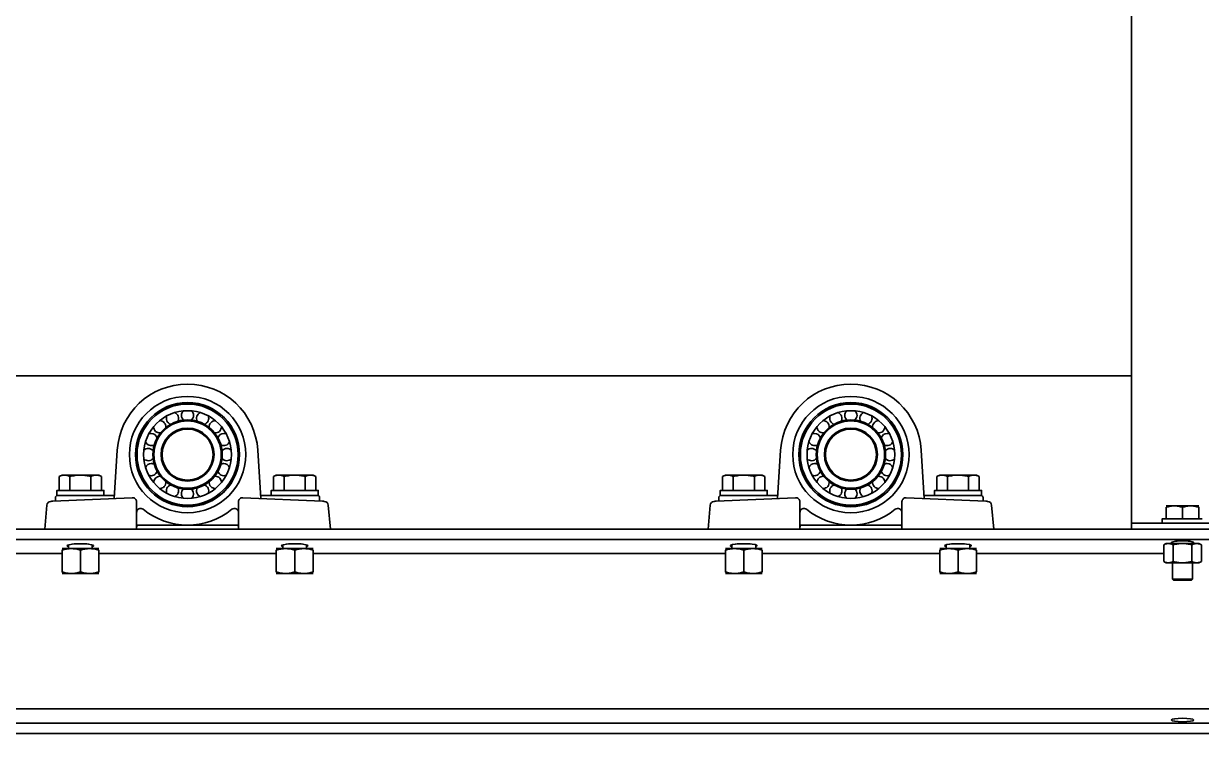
# Model space of a CAD drawing. Header units: millimetres. Extents: x -8400 to 8400, y -5940 to 5940.
# Drawn here: x -5214 to -4637, y 841 to 1188 of the extents above; entities that cross this region are included whole.
import ezdxf

# ---------------------------------------------------------------- set-up
doc = ezdxf.new("R2010")
doc.units = ezdxf.units.MM
doc.layers.add('粗实线层', color=7, linetype='Continuous', lineweight=35)

msp = doc.modelspace()

# ---------------------------------------------------------------- linework, layer by layer
at = {"layer": '粗实线层', "linetype": 'Continuous', "lineweight": 35}
for points in [[(-4671.342, 943.77), (-4671.342, 943.873), (-4671.342, 944.172), (-4671.342, 944.649), (-4671.342, 945.27), (-4671.342, 945.994), (-4671.342, 946.77), (-4671.342, 1434.77), (-4671.342, 1435.547), (-4671.342, 1436.27), (-4671.342, 1436.892), (-4671.342, 1437.368), (-4671.342, 1437.668), (-4671.342, 1437.77)], [(-5541.326, 1015.77), (-4671.333, 1015.77)], [(-5196.734, 966.466), (-5195.342, 967.27), (-5195.205, 967.27), (-5194.799, 967.27), (-5194.136, 967.27), (-5194.467, 967.256), (-5194.796, 967.215), (-5195.123, 967.147), (-5195.449, 967.054), (-5196.094, 966.8), (-5196.734, 966.466), (-5196.734, 959.77)], [(-5175.95, 959.77), (-5175.95, 966.466), (-5176.588, 966.799), (-5177.234, 967.053), (-5177.559, 967.146), (-5177.887, 967.214), (-5178.051, 967.239), (-5178.216, 967.256), (-5178.258, 967.259), (-5178.299, 967.262), (-5178.341, 967.265), (-5178.382, 967.267), (-5178.465, 967.269), (-5178.548, 967.27), (-5179.448, 967.27), (-5180.557, 967.27), (-5181.842, 967.27), (-5183.264, 967.27), (-5184.779, 967.27), (-5186.342, 967.27), (-5187.905, 967.27), (-5189.42, 967.27), (-5190.842, 967.27), (-5192.127, 967.27), (-5193.236, 967.27), (-5194.136, 967.27), (-5194.053, 967.269), (-5193.971, 967.267), (-5193.929, 967.265), (-5193.888, 967.262), (-5193.846, 967.259), (-5193.805, 967.256), (-5193.64, 967.239), (-5193.475, 967.214), (-5193.148, 967.146), (-5192.822, 967.053), (-5192.177, 966.799), (-5191.538, 966.466), (-5191.538, 959.77)], [(-5191.538, 966.466), (-5190.901, 966.642), (-5190.258, 966.8), (-5190.096, 966.836), (-5189.934, 966.872), (-5189.772, 966.906), (-5189.61, 966.938), (-5189.285, 967), (-5188.96, 967.055), (-5188.308, 967.148), (-5187.655, 967.216), (-5186.999, 967.256), (-5186.342, 967.27), (-5185.682, 967.256), (-5185.02, 967.214), (-5184.937, 967.208), (-5184.854, 967.2), (-5184.771, 967.192), (-5184.689, 967.183), (-5184.524, 967.165), (-5184.359, 967.146), (-5184.031, 967.102), (-5183.705, 967.052), (-5183.057, 966.935), (-5182.415, 966.797), (-5181.778, 966.64), (-5181.146, 966.466)], [(-5175.95, 966.466), (-5177.342, 967.27), (-5177.479, 967.27), (-5177.885, 967.27), (-5178.548, 967.27), (-5178.879, 967.256), (-5179.208, 967.215), (-5179.535, 967.147), (-5179.86, 967.054), (-5180.506, 966.8), (-5181.146, 966.466), (-5181.146, 959.77)], [(-5091.734, 959.77), (-5091.734, 966.466), (-5091.094, 966.8), (-5090.449, 967.054), (-5090.123, 967.147), (-5089.796, 967.215), (-5089.467, 967.256), (-5089.136, 967.27), (-5089.053, 967.269), (-5088.971, 967.267), (-5088.929, 967.265), (-5088.888, 967.262), (-5088.846, 967.259), (-5088.805, 967.256), (-5088.64, 967.239), (-5088.475, 967.214), (-5088.148, 967.146), (-5087.822, 967.053), (-5087.177, 966.799), (-5086.538, 966.466), (-5086.538, 959.77)], [(-5070.95, 966.466), (-5072.342, 967.27), (-5072.479, 967.27), (-5072.885, 967.27), (-5073.548, 967.27), (-5074.448, 967.27), (-5075.557, 967.27), (-5076.842, 967.27), (-5078.264, 967.27), (-5079.779, 967.27), (-5081.342, 967.27), (-5082.905, 967.27), (-5084.42, 967.27), (-5085.842, 967.27), (-5087.127, 967.27), (-5088.236, 967.27), (-5089.136, 967.27), (-5089.799, 967.27), (-5090.205, 967.27), (-5090.342, 967.27), (-5091.734, 966.466)], [(-5086.538, 966.466), (-5085.901, 966.642), (-5085.258, 966.8), (-5085.096, 966.836), (-5084.934, 966.872), (-5084.772, 966.906), (-5084.61, 966.938), (-5084.285, 967), (-5083.96, 967.055), (-5083.308, 967.148), (-5082.655, 967.216), (-5081.999, 967.256), (-5081.342, 967.27), (-5080.682, 967.256), (-5080.02, 967.214), (-5079.937, 967.208), (-5079.854, 967.2), (-5079.771, 967.192), (-5079.689, 967.183), (-5079.524, 967.165), (-5079.359, 967.146), (-5079.031, 967.102), (-5078.705, 967.052), (-5078.057, 966.935), (-5077.415, 966.797), (-5076.778, 966.64), (-5076.146, 966.466)], [(-5076.146, 959.77), (-5076.146, 966.466), (-5075.506, 966.8), (-5074.86, 967.054), (-5074.535, 967.147), (-5074.208, 967.215), (-5073.879, 967.256), (-5073.548, 967.27), (-5073.465, 967.269), (-5073.382, 967.267), (-5073.341, 967.265), (-5073.299, 967.262), (-5073.258, 967.259), (-5073.216, 967.256), (-5073.051, 967.239), (-5072.887, 967.214), (-5072.559, 967.146), (-5072.234, 967.053), (-5071.589, 966.799), (-5070.95, 966.466), (-5070.95, 959.77)], [(-4871.734, 966.466), (-4870.342, 967.27), (-4870.205, 967.27), (-4869.799, 967.27), (-4869.136, 967.27), (-4869.467, 967.256), (-4869.796, 967.215), (-4870.123, 967.147), (-4870.449, 967.054), (-4871.094, 966.8), (-4871.734, 966.466), (-4871.734, 959.77)], [(-4866.538, 966.466), (-4867.177, 966.799), (-4867.822, 967.053), (-4868.148, 967.146), (-4868.475, 967.214), (-4868.64, 967.239), (-4868.805, 967.256), (-4868.846, 967.259), (-4868.888, 967.262), (-4868.929, 967.265), (-4868.971, 967.267), (-4869.053, 967.269), (-4869.136, 967.27), (-4868.236, 967.27), (-4867.127, 967.27), (-4865.842, 967.27), (-4864.42, 967.27), (-4862.905, 967.27), (-4861.342, 967.27), (-4859.779, 967.27), (-4858.264, 967.27), (-4856.842, 967.27), (-4855.557, 967.27), (-4854.448, 967.27), (-4853.548, 967.27), (-4853.465, 967.269), (-4853.382, 967.267), (-4853.341, 967.265), (-4853.299, 967.262), (-4853.258, 967.259), (-4853.216, 967.256), (-4853.051, 967.239), (-4852.887, 967.214), (-4852.559, 967.146), (-4852.234, 967.053), (-4851.588, 966.799), (-4850.95, 966.466), (-4850.95, 959.77)], [(-4866.538, 959.77), (-4866.538, 966.466), (-4865.901, 966.642), (-4865.258, 966.8), (-4865.096, 966.836), (-4864.934, 966.872), (-4864.772, 966.906), (-4864.61, 966.938), (-4864.285, 967), (-4863.96, 967.055), (-4863.308, 967.148), (-4862.655, 967.216), (-4861.999, 967.256), (-4861.342, 967.27), (-4860.682, 967.256), (-4860.02, 967.214), (-4859.937, 967.208), (-4859.854, 967.2), (-4859.771, 967.192), (-4859.689, 967.183), (-4859.524, 967.165), (-4859.359, 967.146), (-4859.031, 967.102), (-4858.705, 967.052), (-4858.057, 966.935), (-4857.415, 966.797), (-4856.778, 966.64), (-4856.146, 966.466)], [(-4850.95, 966.466), (-4852.342, 967.27), (-4852.479, 967.27), (-4852.885, 967.27), (-4853.548, 967.27), (-4853.879, 967.256), (-4854.208, 967.215), (-4854.535, 967.147), (-4854.86, 967.054), (-4855.506, 966.8), (-4856.146, 966.466), (-4856.146, 959.77)], [(-4766.734, 966.466), (-4765.342, 967.27), (-4765.205, 967.27), (-4764.799, 967.27), (-4764.136, 967.27), (-4764.467, 967.256), (-4764.796, 967.215), (-4765.123, 967.147), (-4765.449, 967.054), (-4766.094, 966.8), (-4766.734, 966.466), (-4766.734, 959.77)], [(-4745.95, 959.77), (-4745.95, 966.466), (-4746.588, 966.799), (-4747.234, 967.053), (-4747.559, 967.146), (-4747.887, 967.214), (-4748.051, 967.239), (-4748.216, 967.256), (-4748.258, 967.259), (-4748.299, 967.262), (-4748.341, 967.265), (-4748.382, 967.267), (-4748.465, 967.269), (-4748.548, 967.27), (-4749.448, 967.27), (-4750.557, 967.27), (-4751.842, 967.27), (-4753.264, 967.27), (-4754.779, 967.27), (-4756.342, 967.27), (-4757.905, 967.27), (-4759.42, 967.27), (-4760.842, 967.27), (-4762.127, 967.27), (-4763.236, 967.27), (-4764.136, 967.27), (-4764.053, 967.269), (-4763.971, 967.267), (-4763.929, 967.265), (-4763.888, 967.262), (-4763.846, 967.259), (-4763.805, 967.256), (-4763.64, 967.239), (-4763.475, 967.214), (-4763.148, 967.146), (-4762.822, 967.053), (-4762.177, 966.799), (-4761.538, 966.466)], [(-4761.538, 959.77), (-4761.538, 966.466), (-4760.901, 966.642), (-4760.258, 966.8), (-4760.096, 966.836), (-4759.934, 966.872), (-4759.772, 966.906), (-4759.61, 966.938), (-4759.285, 967), (-4758.96, 967.055), (-4758.308, 967.148), (-4757.655, 967.216), (-4756.999, 967.256), (-4756.342, 967.27), (-4755.682, 967.256), (-4755.02, 967.214), (-4754.937, 967.208), (-4754.854, 967.2), (-4754.771, 967.192), (-4754.689, 967.183), (-4754.524, 967.165), (-4754.359, 967.146), (-4754.031, 967.102), (-4753.705, 967.052), (-4753.057, 966.935), (-4752.415, 966.797), (-4751.778, 966.64), (-4751.146, 966.466), (-4751.146, 959.77)], [(-4751.146, 966.466), (-4750.506, 966.8), (-4749.86, 967.054), (-4749.535, 967.147), (-4749.208, 967.215), (-4748.879, 967.256), (-4748.548, 967.27), (-4747.885, 967.27), (-4747.479, 967.27), (-4747.342, 967.27), (-4745.95, 966.466)], [(-5174.842, 957.27), (-5174.842, 959.77), (-5174.949, 959.77), (-5175.268, 959.77), (-5175.794, 959.77), (-5176.516, 959.77), (-5177.421, 959.77), (-5178.493, 959.77), (-5179.71, 959.77), (-5181.051, 959.77), (-5182.491, 959.77), (-5184.002, 959.77), (-5185.557, 959.77), (-5187.127, 959.77), (-5188.682, 959.77), (-5190.193, 959.77), (-5191.633, 959.77), (-5192.974, 959.77), (-5194.191, 959.77), (-5195.263, 959.77), (-5196.168, 959.77), (-5196.89, 959.77), (-5197.416, 959.77), (-5197.735, 959.77), (-5197.842, 959.77), (-5197.842, 957.27), (-5197.731, 957.27), (-5197.4, 957.27), (-5196.856, 957.27), (-5196.109, 957.27), (-5195.174, 957.27), (-5194.069, 957.27), (-5192.814, 957.27), (-5191.434, 957.27), (-5189.956, 957.27), (-5188.409, 957.27), (-5186.821, 957.27), (-5185.225, 957.27), (-5183.649, 957.27), (-5182.126, 957.27), (-5180.684, 957.27), (-5179.352, 957.27), (-5178.154, 957.27)], [(-5136.842, 960.537), (-5136.842, 960.535)], [(-5136.681, 960.509), (-5136.442, 960.27), (-5136.337, 960.27), (-5136.029, 960.27), (-5135.545, 960.27), (-5134.922, 960.27), (-5134.212, 960.27), (-5133.472, 960.27), (-5132.762, 960.27), (-5132.139, 960.27), (-5131.655, 960.27), (-5131.347, 960.27), (-5131.242, 960.27), (-5131.003, 960.509)], [(-5130.842, 960.535), (-5130.842, 960.537), (-5130.842, 960.537)], [(-5089.53, 957.27), (-5088.332, 957.27), (-5087, 957.27), (-5085.558, 957.27), (-5084.035, 957.27), (-5082.459, 957.27), (-5080.863, 957.27), (-5079.275, 957.27), (-5077.728, 957.27), (-5076.25, 957.27), (-5074.87, 957.27), (-5073.615, 957.27), (-5072.51, 957.27), (-5071.574, 957.27), (-5070.828, 957.27), (-5070.284, 957.27), (-5069.953, 957.27), (-5069.842, 957.27), (-5069.842, 959.77), (-5069.949, 959.77), (-5070.268, 959.77), (-5070.794, 959.77), (-5071.516, 959.77), (-5072.421, 959.77), (-5073.493, 959.77), (-5074.71, 959.77), (-5076.051, 959.77), (-5077.491, 959.77), (-5079.002, 959.77), (-5080.557, 959.77), (-5082.127, 959.77), (-5083.682, 959.77), (-5085.193, 959.77), (-5086.633, 959.77), (-5087.974, 959.77), (-5089.191, 959.77), (-5090.263, 959.77), (-5091.168, 959.77), (-5091.89, 959.77), (-5092.415, 959.77), (-5092.735, 959.77), (-5092.842, 959.77), (-5092.842, 957.27)], [(-4844.661, 957.27), (-4853.154, 957.27), (-4854.352, 957.27), (-4855.684, 957.27), (-4857.126, 957.27), (-4858.649, 957.27), (-4860.225, 957.27), (-4861.821, 957.27), (-4863.409, 957.27), (-4864.956, 957.27), (-4866.434, 957.27), (-4867.814, 957.27), (-4869.069, 957.27), (-4870.174, 957.27), (-4871.11, 957.27), (-4871.856, 957.27), (-4872.4, 957.27), (-4872.731, 957.27), (-4872.842, 957.27), (-4872.842, 959.77), (-4872.735, 959.77), (-4872.415, 959.77), (-4871.89, 959.77), (-4871.168, 959.77), (-4870.263, 959.77), (-4869.191, 959.77), (-4867.974, 959.77), (-4866.633, 959.77), (-4865.193, 959.77), (-4863.682, 959.77), (-4862.127, 959.77), (-4860.557, 959.77), (-4859.002, 959.77), (-4857.491, 959.77), (-4856.051, 959.77), (-4854.71, 959.77), (-4853.493, 959.77), (-4852.421, 959.77), (-4851.516, 959.77), (-4850.794, 959.77), (-4850.268, 959.77), (-4849.949, 959.77), (-4849.842, 959.77), (-4849.842, 957.27)], [(-4811.842, 960.537), (-4811.842, 960.535)], [(-4811.681, 960.509), (-4811.442, 960.27), (-4811.337, 960.27), (-4811.029, 960.27), (-4810.545, 960.27), (-4809.922, 960.27), (-4809.212, 960.27), (-4808.472, 960.27), (-4807.762, 960.27), (-4807.139, 960.27), (-4806.655, 960.27), (-4806.347, 960.27), (-4806.242, 960.27), (-4806.003, 960.509)], [(-4805.842, 960.535), (-4805.842, 960.537), (-4805.842, 960.537)], [(-4764.53, 957.27), (-4763.332, 957.27), (-4762, 957.27), (-4760.558, 957.27), (-4759.035, 957.27), (-4757.459, 957.27), (-4755.863, 957.27), (-4754.275, 957.27), (-4752.728, 957.27), (-4751.25, 957.27), (-4749.87, 957.27), (-4748.615, 957.27), (-4747.51, 957.27), (-4746.574, 957.27), (-4745.827, 957.27), (-4745.284, 957.27), (-4744.953, 957.27), (-4744.842, 957.27), (-4744.842, 959.77), (-4744.949, 959.77), (-4745.268, 959.77), (-4745.794, 959.77), (-4746.516, 959.77), (-4747.421, 959.77), (-4748.493, 959.77), (-4749.71, 959.77), (-4751.051, 959.77), (-4752.491, 959.77), (-4754.002, 959.77), (-4755.557, 959.77), (-4757.127, 959.77), (-4758.682, 959.77), (-4760.193, 959.77), (-4761.633, 959.77), (-4762.974, 959.77), (-4764.191, 959.77), (-4765.263, 959.77), (-4766.168, 959.77), (-4766.89, 959.77), (-4767.416, 959.77), (-4767.735, 959.77), (-4767.842, 959.77), (-4767.842, 957.27)], [(-5202.812, 952.544), (-5203.842, 940.77)], [(-5199.902, 954.413), (-5160.932, 956.167)], [(-5169.661, 957.27), (-5188.995, 957.27)], [(-5169.661, 957.27), (-5178.154, 957.27)], [(-5158.842, 940.77), (-5158.842, 954.17)], [(-5108.842, 954.17), (-5108.842, 940.77)], [(-5098.023, 957.27), (-5089.53, 957.27)], [(-5078.688, 957.27), (-5098.023, 957.27)], [(-5063.842, 940.77), (-5064.872, 952.544)], [(-4844.661, 957.27), (-4863.995, 957.27)], [(-4753.688, 957.27), (-4773.023, 957.27)], [(-4773.023, 957.27), (-4764.53, 957.27)], [(-4738.842, 940.77), (-4739.872, 952.544)], [(-4654.342, 952.17), (-4654.22, 952.17), (-4653.859, 952.17), (-4653.27, 952.17), (-4652.47, 952.17), (-4651.484, 952.17), (-4650.342, 952.17), (-4650.851, 952.158), (-4651.358, 952.121), (-4651.862, 952.061), (-4652.362, 951.978), (-4653.357, 951.752), (-4654.342, 951.456), (-4654.342, 945.77)], [(-4646.342, 951.456), (-4647.325, 951.752), (-4648.319, 951.977), (-4648.82, 952.06), (-4649.324, 952.121), (-4649.578, 952.142), (-4649.832, 952.158), (-4649.959, 952.163), (-4650.087, 952.167), (-4650.215, 952.17), (-4650.342, 952.17), (-4649.078, 952.17), (-4647.731, 952.17), (-4646.342, 952.17), (-4644.953, 952.17), (-4643.606, 952.17), (-4642.342, 952.17), (-4642.215, 952.17), (-4642.087, 952.167), (-4641.959, 952.163), (-4641.832, 952.158), (-4641.578, 952.142), (-4641.324, 952.121), (-4640.82, 952.06), (-4640.319, 951.977), (-4639.325, 951.752), (-4638.342, 951.456), (-4638.342, 945.77)], [(-4638.342, 952.17), (-4638.463, 952.17), (-4638.824, 952.17), (-4639.414, 952.17), (-4640.214, 952.17), (-4641.2, 952.17), (-4642.342, 952.17), (-4642.852, 952.158), (-4643.358, 952.121), (-4643.862, 952.061), (-4644.362, 951.978), (-4645.357, 951.752), (-4646.342, 951.456), (-4646.342, 945.77)], [(-1771.342, 938.337), (-1771.342, 940.77), (-5571.342, 940.77), (-5571.342, 938.337)], [(-4636.747, 945.77), (-4637.246, 945.77), (-4637.929, 945.77), (-4638.784, 945.77), (-4639.793, 945.77), (-4640.936, 945.77), (-4642.188, 945.77), (-4643.525, 945.77), (-4644.919, 945.77), (-4646.342, 945.77), (-4647.765, 945.77), (-4649.159, 945.77), (-4650.496, 945.77), (-4651.748, 945.77), (-4652.891, 945.77), (-4653.899, 945.77), (-4654.754, 945.77), (-4655.438, 945.77), (-4655.937, 945.77), (-4656.24, 945.77), (-4656.342, 945.77), (-4656.342, 943.77)], [(-5571.342, 935.77), (-1771.342, 935.77)], [(-5195.342, 931.27), (-5195.205, 931.27), (-5194.799, 931.27), (-5194.136, 931.27), (-5193.236, 931.27), (-5192.127, 931.27), (-5190.842, 931.27), (-5190.985, 931.27), (-5191.129, 931.267), (-5191.201, 931.265), (-5191.272, 931.263), (-5191.344, 931.26), (-5191.416, 931.256), (-5191.702, 931.239), (-5191.987, 931.215), (-5192.554, 931.146), (-5193.118, 931.053), (-5194.236, 930.799), (-5195.342, 930.466), (-5195.342, 919.874), (-5194.233, 919.541), (-5193.115, 919.287), (-5192.552, 919.194), (-5191.985, 919.126), (-5191.415, 919.084), (-5190.842, 919.07), (-5192.127, 919.07), (-5193.236, 919.07), (-5194.136, 919.07), (-5194.799, 919.07), (-5195.205, 919.07), (-5195.342, 919.07)], [(-5192.192, 933.082), (-5192.192, 931.271)], [(-5177.342, 931.27), (-5177.479, 931.27), (-5177.885, 931.27), (-5178.548, 931.27), (-5179.448, 931.27), (-5180.557, 931.27), (-5181.842, 931.27), (-5181.269, 931.256), (-5180.699, 931.215), (-5180.132, 931.147), (-5179.569, 931.054), (-5178.451, 930.8), (-5177.342, 930.466), (-5177.342, 919.874), (-5178.448, 919.542), (-5179.566, 919.287), (-5180.13, 919.194), (-5180.697, 919.126), (-5180.982, 919.102), (-5181.268, 919.084), (-5181.34, 919.081), (-5181.411, 919.078), (-5181.483, 919.076), (-5181.555, 919.074), (-5181.699, 919.071), (-5181.842, 919.07), (-5183.264, 919.07), (-5184.779, 919.07), (-5186.342, 919.07), (-5187.905, 919.07), (-5189.42, 919.07), (-5190.842, 919.07), (-5190.699, 919.071), (-5190.555, 919.074), (-5190.483, 919.076), (-5190.411, 919.078), (-5190.34, 919.081), (-5190.268, 919.084), (-5189.982, 919.102), (-5189.697, 919.126), (-5189.13, 919.194), (-5188.566, 919.287), (-5187.448, 919.542), (-5186.342, 919.874)], [(-5186.342, 930.466), (-5186.342, 919.874), (-5185.234, 919.541), (-5184.115, 919.287), (-5183.552, 919.194), (-5182.985, 919.126), (-5182.415, 919.084), (-5181.842, 919.07), (-5180.557, 919.07), (-5179.448, 919.07), (-5178.548, 919.07), (-5177.885, 919.07), (-5177.479, 919.07), (-5177.342, 919.07)], [(-5180.491, 931.271), (-5180.491, 933.082)], [(-5090.342, 931.27), (-5090.205, 931.27), (-5089.799, 931.27), (-5089.136, 931.27), (-5088.236, 931.27), (-5087.127, 931.27), (-5085.842, 931.27), (-5085.985, 931.27), (-5086.129, 931.267), (-5086.201, 931.265), (-5086.272, 931.263), (-5086.344, 931.26), (-5086.416, 931.256), (-5086.702, 931.239), (-5086.987, 931.215), (-5087.554, 931.146), (-5088.118, 931.053), (-5089.236, 930.799), (-5090.342, 930.466), (-5090.342, 919.874), (-5089.233, 919.541), (-5088.115, 919.287), (-5087.552, 919.194), (-5086.985, 919.126), (-5086.415, 919.084), (-5085.842, 919.07), (-5087.127, 919.07), (-5088.236, 919.07), (-5089.136, 919.07), (-5089.799, 919.07), (-5090.205, 919.07), (-5090.342, 919.07)], [(-5087.192, 933.082), (-5087.192, 931.271)], [(-5072.342, 931.27), (-5072.479, 931.27), (-5072.885, 931.27), (-5073.548, 931.27), (-5074.448, 931.27), (-5075.557, 931.27), (-5076.842, 931.27), (-5076.269, 931.256), (-5075.699, 931.215), (-5075.132, 931.147), (-5074.569, 931.054), (-5073.45, 930.8), (-5072.342, 930.466), (-5072.342, 919.874), (-5073.448, 919.542), (-5074.566, 919.287), (-5075.13, 919.194), (-5075.697, 919.126), (-5075.982, 919.102), (-5076.268, 919.084), (-5076.34, 919.081), (-5076.411, 919.078), (-5076.483, 919.076), (-5076.555, 919.074), (-5076.699, 919.071), (-5076.842, 919.07), (-5078.264, 919.07), (-5079.779, 919.07), (-5081.342, 919.07), (-5082.905, 919.07), (-5084.42, 919.07), (-5085.842, 919.07), (-5085.699, 919.071), (-5085.555, 919.074), (-5085.483, 919.076), (-5085.412, 919.078), (-5085.34, 919.081), (-5085.268, 919.084), (-5084.982, 919.102), (-5084.697, 919.126), (-5084.13, 919.194), (-5083.566, 919.287), (-5082.448, 919.542), (-5081.342, 919.874), (-5081.342, 930.466)], [(-5075.492, 931.271), (-5075.492, 933.082)], [(-4870.342, 931.27), (-4870.205, 931.27), (-4869.799, 931.27), (-4869.136, 931.27), (-4868.236, 931.27), (-4867.127, 931.27), (-4865.842, 931.27), (-4865.985, 931.27), (-4866.129, 931.267), (-4866.201, 931.265), (-4866.272, 931.263), (-4866.344, 931.26), (-4866.416, 931.256), (-4866.702, 931.239), (-4866.987, 931.215), (-4867.554, 931.146), (-4868.118, 931.053), (-4869.236, 930.799), (-4870.342, 930.466), (-4870.342, 919.874), (-4869.233, 919.541), (-4868.115, 919.287), (-4867.552, 919.194), (-4866.985, 919.126), (-4866.415, 919.084), (-4865.842, 919.07), (-4867.127, 919.07), (-4868.236, 919.07), (-4869.136, 919.07), (-4869.799, 919.07), (-4870.205, 919.07), (-4870.342, 919.07)], [(-4867.193, 933.082), (-4867.193, 931.271)], [(-4852.342, 931.27), (-4852.479, 931.27), (-4852.885, 931.27), (-4853.548, 931.27), (-4854.448, 931.27), (-4855.557, 931.27), (-4856.842, 931.27), (-4858.264, 931.27), (-4859.779, 931.27), (-4861.342, 931.27), (-4862.905, 931.27), (-4864.42, 931.27), (-4865.842, 931.27), (-4865.269, 931.256), (-4864.699, 931.215), (-4864.132, 931.147), (-4863.569, 931.054), (-4862.451, 930.8), (-4861.342, 930.466), (-4860.236, 930.799), (-4859.118, 931.053), (-4858.554, 931.146), (-4857.987, 931.215), (-4857.702, 931.239), (-4857.416, 931.256), (-4857.344, 931.26), (-4857.272, 931.263), (-4857.201, 931.265), (-4857.129, 931.267), (-4856.985, 931.27), (-4856.842, 931.27), (-4856.269, 931.256), (-4855.699, 931.215), (-4855.132, 931.147), (-4854.569, 931.054), (-4853.45, 930.8), (-4852.342, 930.466), (-4852.342, 919.874), (-4853.448, 919.542), (-4854.566, 919.287), (-4855.13, 919.194), (-4855.697, 919.126), (-4855.982, 919.102), (-4856.268, 919.084), (-4856.34, 919.081), (-4856.411, 919.078), (-4856.483, 919.076), (-4856.555, 919.074), (-4856.699, 919.071), (-4856.842, 919.07), (-4858.264, 919.07), (-4859.779, 919.07), (-4861.342, 919.07), (-4862.905, 919.07), (-4864.42, 919.07), (-4865.842, 919.07), (-4865.699, 919.071), (-4865.555, 919.074), (-4865.483, 919.076), (-4865.412, 919.078), (-4865.34, 919.081), (-4865.268, 919.084), (-4864.982, 919.102), (-4864.697, 919.126), (-4864.13, 919.194), (-4863.566, 919.287), (-4862.448, 919.542), (-4861.342, 919.874)], [(-4861.342, 930.466), (-4861.342, 919.874), (-4860.233, 919.541), (-4859.115, 919.287), (-4858.552, 919.194), (-4857.985, 919.126), (-4857.415, 919.084), (-4856.842, 919.07), (-4855.557, 919.07), (-4854.448, 919.07), (-4853.548, 919.07), (-4852.885, 919.07), (-4852.479, 919.07), (-4852.342, 919.07)], [(-4855.491, 931.271), (-4855.491, 933.082)], [(-4765.342, 931.27), (-4765.205, 931.27), (-4764.799, 931.27), (-4764.136, 931.27), (-4763.236, 931.27), (-4762.127, 931.27), (-4760.842, 931.27), (-4760.985, 931.27), (-4761.129, 931.267), (-4761.201, 931.265), (-4761.272, 931.263), (-4761.344, 931.26), (-4761.416, 931.256), (-4761.702, 931.239), (-4761.987, 931.215), (-4762.554, 931.146), (-4763.118, 931.053), (-4764.236, 930.799), (-4765.342, 930.466), (-4765.342, 919.874), (-4764.233, 919.541), (-4763.115, 919.287), (-4762.552, 919.194), (-4761.985, 919.126), (-4761.415, 919.084), (-4760.842, 919.07), (-4760.699, 919.071), (-4760.555, 919.074), (-4760.483, 919.076), (-4760.412, 919.078), (-4760.34, 919.081), (-4760.268, 919.084), (-4759.982, 919.102), (-4759.697, 919.126), (-4759.13, 919.194), (-4758.566, 919.287), (-4757.448, 919.542), (-4756.342, 919.874)], [(-4762.193, 933.082), (-4762.193, 931.271)], [(-4756.342, 930.466), (-4756.342, 919.874), (-4755.233, 919.541), (-4754.115, 919.287), (-4753.552, 919.194), (-4752.985, 919.126), (-4752.415, 919.084), (-4751.842, 919.07), (-4751.699, 919.071), (-4751.555, 919.074), (-4751.483, 919.076), (-4751.411, 919.078), (-4751.34, 919.081), (-4751.268, 919.084), (-4750.982, 919.102), (-4750.697, 919.126), (-4750.13, 919.194), (-4749.566, 919.287), (-4748.448, 919.542), (-4747.342, 919.874), (-4747.342, 930.466), (-4748.451, 930.8), (-4749.569, 931.054), (-4750.132, 931.147), (-4750.699, 931.215), (-4751.269, 931.256), (-4751.842, 931.27), (-4751.985, 931.27), (-4752.129, 931.267), (-4752.201, 931.265), (-4752.272, 931.263), (-4752.344, 931.26), (-4752.416, 931.256), (-4752.702, 931.239), (-4752.987, 931.215), (-4753.554, 931.146), (-4754.118, 931.053), (-4755.236, 930.799), (-4756.342, 930.466), (-4757.451, 930.8), (-4758.569, 931.054), (-4759.132, 931.147), (-4759.699, 931.215), (-4760.269, 931.256), (-4760.842, 931.27), (-4759.42, 931.27), (-4757.905, 931.27), (-4756.342, 931.27), (-4754.779, 931.27), (-4753.264, 931.27), (-4751.842, 931.27), (-4750.557, 931.27), (-4749.448, 931.27), (-4748.548, 931.27), (-4747.885, 931.27), (-4747.479, 931.27), (-4747.342, 931.27)], [(-4750.491, 931.271), (-4750.491, 933.082)], [(-4641.723, 933.056), (-4642.285, 933.211), (-4642.851, 933.35), (-4643.422, 933.472), (-4643.998, 933.576), (-4644.288, 933.621), (-4644.579, 933.66), (-4644.726, 933.677), (-4644.872, 933.693), (-4644.946, 933.7), (-4645.019, 933.708), (-4645.093, 933.714), (-4645.167, 933.721), (-4645.755, 933.758), (-4646.342, 933.771), (-4646.926, 933.758), (-4647.509, 933.722), (-4648.09, 933.661), (-4648.669, 933.579), (-4648.958, 933.53), (-4649.247, 933.475), (-4649.391, 933.446), (-4649.535, 933.416), (-4649.679, 933.385), (-4649.823, 933.352), (-4650.395, 933.212), (-4650.961, 933.056), (-4651.53, 933.352), (-4652.104, 933.578), (-4652.393, 933.66), (-4652.683, 933.721), (-4652.976, 933.758), (-4653.27, 933.771), (-4653.859, 933.771), (-4654.22, 933.771), (-4654.342, 933.771), (-4655.58, 933.056), (-4655.012, 933.352), (-4654.438, 933.577), (-4654.149, 933.66), (-4653.858, 933.721), (-4653.711, 933.742), (-4653.565, 933.758), (-4653.491, 933.763), (-4653.417, 933.767), (-4653.344, 933.77), (-4653.27, 933.771), (-4652.47, 933.771), (-4651.484, 933.771), (-4650.342, 933.771), (-4649.078, 933.771), (-4647.731, 933.771), (-4646.342, 933.771), (-4644.953, 933.771), (-4643.606, 933.771), (-4642.342, 933.771), (-4641.2, 933.771), (-4640.214, 933.771), (-4639.414, 933.771), (-4639.487, 933.77), (-4639.561, 933.767), (-4639.635, 933.763), (-4639.708, 933.758), (-4639.855, 933.742), (-4640.001, 933.721), (-4640.293, 933.66), (-4640.582, 933.577), (-4641.155, 933.352), (-4641.723, 933.056), (-4641.723, 924.985), (-4641.154, 924.689), (-4640.58, 924.463), (-4640.291, 924.38), (-4640, 924.32), (-4639.708, 924.283), (-4639.414, 924.27), (-4638.824, 924.27), (-4638.463, 924.27), (-4638.342, 924.27), (-4637.104, 924.985), (-4637.672, 924.689), (-4638.246, 924.463), (-4638.535, 924.38), (-4638.826, 924.32), (-4638.972, 924.298), (-4639.119, 924.283), (-4639.193, 924.277), (-4639.267, 924.274), (-4639.34, 924.271), (-4639.414, 924.27), (-4640.214, 924.27), (-4641.2, 924.27), (-4642.342, 924.27), (-4643.606, 924.27), (-4644.953, 924.27), (-4646.342, 924.27), (-4647.731, 924.27), (-4649.078, 924.27), (-4650.342, 924.27), (-4651.484, 924.27), (-4652.47, 924.27), (-4653.27, 924.27), (-4653.197, 924.271), (-4653.123, 924.274), (-4653.049, 924.277), (-4652.976, 924.283), (-4652.829, 924.298), (-4652.683, 924.32), (-4652.391, 924.38), (-4652.102, 924.463), (-4651.529, 924.689), (-4650.961, 924.985), (-4650.395, 924.829), (-4649.823, 924.689), (-4649.679, 924.656), (-4649.535, 924.624), (-4649.391, 924.594), (-4649.247, 924.565), (-4648.958, 924.511), (-4648.669, 924.462), (-4648.09, 924.379), (-4647.509, 924.319), (-4646.926, 924.283), (-4646.342, 924.27), (-4645.755, 924.283), (-4645.167, 924.32), (-4645.093, 924.326), (-4645.019, 924.333), (-4644.946, 924.34), (-4644.872, 924.348), (-4644.726, 924.364), (-4644.579, 924.381), (-4644.288, 924.42), (-4643.998, 924.464), (-4643.422, 924.568), (-4642.851, 924.691), (-4642.285, 924.83), (-4641.723, 924.985)], [(-4655.58, 933.056), (-4655.58, 924.985), (-4655.011, 924.689), (-4654.437, 924.463), (-4654.148, 924.38), (-4653.857, 924.32), (-4653.564, 924.283), (-4653.27, 924.27), (-4653.859, 924.27), (-4654.22, 924.27), (-4654.342, 924.27), (-4655.58, 924.985)], [(-4651.208, 934.606), (-4651.208, 933.77)], [(-4650.961, 933.056), (-4650.961, 924.985)], [(-4641.476, 933.77), (-4641.476, 934.606)], [(-4637.104, 924.985), (-4637.104, 933.056), (-4637.673, 933.352), (-4638.247, 933.578), (-4638.536, 933.66), (-4638.827, 933.721), (-4639.12, 933.758), (-4639.414, 933.771), (-4638.824, 933.771), (-4638.463, 933.771), (-4638.342, 933.771), (-4637.104, 933.056)], [(-5397.314, 928.77), (-5195.32, 928.77)], [(-5177.329, 928.77), (-5090.286, 928.77)], [(-5072.295, 928.77), (-4870.301, 928.77)], [(-4852.311, 928.77), (-4765.326, 928.77)], [(-4747.336, 928.77), (-4655.542, 928.77)], [(-4651.208, 924.27), (-4651.208, 916.257), (-4650.721, 915.77), (-4650.612, 915.77), (-4650.288, 915.77), (-4649.766, 915.77), (-4649.072, 915.77), (-4648.242, 915.77), (-4647.316, 915.77), (-4646.342, 915.77), (-4645.367, 915.77), (-4644.442, 915.77), (-4643.611, 915.77), (-4642.918, 915.77), (-4642.396, 915.77), (-4642.072, 915.77), (-4641.963, 915.77), (-4641.476, 916.257), (-4641.476, 924.27)], [(-5081.342, 919.874), (-5080.233, 919.541), (-5079.115, 919.287), (-5078.552, 919.194), (-5077.985, 919.126), (-5077.415, 919.084), (-5076.842, 919.07), (-5075.557, 919.07), (-5074.448, 919.07), (-5073.548, 919.07), (-5072.885, 919.07), (-5072.479, 919.07), (-5072.342, 919.07)], [(-4747.342, 919.07), (-4747.479, 919.07), (-4747.885, 919.07), (-4748.548, 919.07), (-4749.448, 919.07), (-4750.557, 919.07), (-4751.842, 919.07), (-4753.264, 919.07), (-4754.779, 919.07), (-4756.342, 919.07), (-4757.905, 919.07), (-4759.42, 919.07), (-4760.842, 919.07), (-4762.127, 919.07), (-4763.236, 919.07), (-4764.136, 919.07), (-4764.799, 919.07), (-4765.205, 919.07), (-4765.342, 919.07)], [(-4651.208, 916.257), (-4651.102, 916.257), (-4650.787, 916.257), (-4650.279, 916.257), (-4649.598, 916.257), (-4648.775, 916.257), (-4647.846, 916.257), (-4646.851, 916.257), (-4645.833, 916.257), (-4644.838, 916.257), (-4643.909, 916.257), (-4643.086, 916.257), (-4642.405, 916.257), (-4641.897, 916.257), (-4641.582, 916.257), (-4641.476, 916.257)], [(-1814.389, 852.77), (-5528.295, 852.77)], [(-1771.342, 845.77), (-5571.342, 845.77)], [(-5571.342, 843.204), (-5571.342, 840.77), (-1771.342, 840.77), (-1771.342, 843.204)]]:
    msp.add_lwpolyline(points, dxfattribs=at)
for points in [[(-5169.755, 955.77), (-5168.275, 979.425, -0.9393653), (-5099.409, 979.425), (-5097.929, 955.77)], [(-5097.929, 955.77), (-5099.409, 979.425, 0.9393653), (-5168.275, 979.425)], [(-4844.755, 955.77), (-4843.275, 979.425, -0.9393649), (-4774.409, 979.425), (-4772.929, 955.77)], [(-4772.929, 955.77), (-4774.409, 979.425, 0.9393649), (-4843.274, 979.425)], [(-5148.741, 985.457, 0.3352647), (-5151.627, 987.637, 0.1016638), (-5152.809, 987.394)], [(-5114.875, 987.394, 0.101677), (-5116.057, 987.637, 0.3352514), (-5118.943, 985.457)], [(-4823.741, 985.457, 0.3352779), (-4826.627, 987.637, 0.1016725), (-4827.809, 987.394)], [(-4789.874, 987.394, 0.1016638), (-4791.057, 987.637, 0.3352779), (-4793.943, 985.457)], [(-5150.74, 979.132, 0.2291912), (-5153.092, 980.27, 0.2021873), (-5155.24, 979.365)], [(-5112.444, 979.365, 0.2021873), (-5114.592, 980.27, 0.2291912), (-5116.944, 979.132)], [(-4825.74, 979.132, 0.2291828), (-4828.092, 980.27, 0.2021825), (-4830.24, 979.365)], [(-4787.444, 979.365, 0.2021958), (-4789.592, 980.27, 0.2292044), (-4791.944, 979.132)], [(-5150.166, 972.524, 0.1278041), (-5151.627, 972.904, 0.3067994), (-5154.413, 971.017)], [(-5113.272, 971.017, 0.3067994), (-5116.057, 972.904, 0.1278041), (-5117.518, 972.524)], [(-4825.166, 972.524, 0.1278087), (-4826.627, 972.904, 0.3067942), (-4829.412, 971.017)], [(-4788.271, 971.017, 0.3067994), (-4791.057, 972.904, 0.1278173), (-4792.518, 972.524)], [(-5147.107, 966.638, 0.0288553), (-5147.454, 966.659, 0.4142105), (-5150.454, 963.658)], [(-5117.23, 963.621, 0.4142278), (-5120.23, 966.659, 0.0288553), (-5120.577, 966.638)], [(-4822.107, 966.638, 0.0288333), (-4822.454, 966.659, 0.4142178), (-4825.454, 963.658)], [(-4792.23, 963.621, 0.4142278), (-4795.23, 966.659, 0.0288333), (-4795.577, 966.638)], [(-5131.747, 955.872, 0.4142072), (-5131.694, 960.115, 0.0184212), (-5131.858, 960.27)], [(-5203.842, 940.77), (-5202.812, 952.544, -0.3759691), (-5200.909, 954.368), (-5200.774, 954.374), (-5200.405, 954.391), (-5199.902, 954.413), (-5160.932, 956.167, -0.4275494), (-5158.842, 954.17), (-5158.842, 940.77)], [(-5197.57, 957.27, 0.4141708), (-5198.57, 956.27), (-5198.57, 954.474)], [(-5108.842, 940.77), (-5108.842, 954.168, -0.4276355), (-5106.752, 956.167), (-5067.782, 954.413), (-5067.278, 954.391), (-5066.91, 954.374), (-5066.775, 954.368, -0.3759691), (-5064.872, 952.544), (-5063.842, 940.77)], [(-5069.114, 954.474), (-5069.114, 956.27, 0.4141708), (-5070.114, 957.27)], [(-4878.842, 940.77), (-4877.812, 952.544, -0.3760107), (-4875.909, 954.368), (-4875.774, 954.374), (-4875.406, 954.391), (-4874.902, 954.413), (-4835.932, 956.167, -0.4275227), (-4833.842, 954.17), (-4833.842, 940.77)], [(-4872.57, 957.27, 0.4141708), (-4873.57, 956.27), (-4873.57, 954.474)], [(-4783.842, 940.77), (-4783.842, 954.17, -0.0105829), (-4783.84, 954.26, -0.4142208), (-4781.752, 956.167), (-4742.782, 954.413), (-4742.278, 954.391), (-4741.91, 954.374), (-4741.775, 954.368, -0.3759691), (-4739.872, 952.544), (-4738.842, 940.77)], [(-4744.114, 954.474), (-4744.114, 956.27, 0.4142105), (-4745.114, 957.27)], [(-5108.842, 948.929, 0.631298), (-5112.102, 950.482, -0.3547096), (-5155.582, 950.482, 0.6312878), (-5158.842, 948.929)], [(-5108.842, 948.929, 0.631298), (-5112.102, 950.482, -0.3547096), (-5155.582, 950.482, 0.6312878), (-5158.842, 948.929)], [(-4783.842, 948.929, 0.6313273), (-4787.102, 950.482, -0.3547088), (-4830.582, 950.482, 0.6313258), (-4833.842, 948.929)], [(-4783.842, 948.929, 0.6313273), (-4787.102, 950.482, -0.3547088), (-4830.582, 950.482, 0.6313258), (-4833.842, 948.929)], [(-5108.842, 941.77, 0.4142502), (-5109.842, 942.77), (-5133.842, 942.77), (-5157.842, 942.77, 0.4142502), (-5158.842, 941.77)], [(-4783.842, 941.77, 0.4142502), (-4784.842, 942.77), (-4808.842, 942.77), (-4832.842, 942.77, 0.4142105), (-4833.842, 941.77)]]:
    msp.add_lwpolyline(points, format="xyb", dxfattribs=at)
for points in [[(-4621.342, 940.77), (-4621.342, 943.77), (-4671.342, 943.77), (-4671.342, 940.77)], [(-5190.842, 931.27), (-5189.42, 931.27), (-5187.905, 931.27), (-5186.342, 931.27), (-5184.779, 931.27), (-5183.264, 931.27), (-5181.842, 931.27), (-5181.985, 931.27), (-5182.129, 931.267), (-5182.201, 931.265), (-5182.272, 931.263), (-5182.344, 931.26), (-5182.416, 931.256), (-5182.702, 931.239), (-5182.987, 931.215), (-5183.554, 931.146), (-5184.118, 931.053), (-5185.236, 930.799), (-5186.342, 930.466), (-5187.451, 930.8), (-5188.569, 931.054), (-5189.132, 931.147), (-5189.699, 931.215), (-5190.269, 931.256)], [(-5085.842, 931.27), (-5084.42, 931.27), (-5082.905, 931.27), (-5081.342, 931.27), (-5079.779, 931.27), (-5078.264, 931.27), (-5076.842, 931.27), (-5076.985, 931.27), (-5077.129, 931.267), (-5077.201, 931.265), (-5077.273, 931.263), (-5077.344, 931.26), (-5077.416, 931.256), (-5077.702, 931.239), (-5077.987, 931.215), (-5078.554, 931.146), (-5079.118, 931.053), (-5080.236, 930.799), (-5081.342, 930.466), (-5082.451, 930.8), (-5083.569, 931.054), (-5084.132, 931.147), (-5084.699, 931.215), (-5085.269, 931.256)]]:
    msp.add_lwpolyline(points, close=True, dxfattribs=at)
for centre, radius in [((-5133.842, 977.27), 28.5), ((-4808.842, 977.27), 28.5), ((-5133.842, 977.27), 25.5), ((-5133.842, 977.27), 25.34), ((-5133.842, 977.27), 24.739), ((-5133.842, 977.27), 21.5), ((-4808.842, 977.27), 25.5), ((-4808.842, 977.27), 25.341), ((-4808.842, 977.27), 24.739), ((-4808.842, 977.27), 21.5), ((-5133.842, 977.27), 17), ((-5133.842, 977.27), 16.5), ((-4808.842, 977.27), 17), ((-4808.842, 977.27), 16.5), ((-5133.842, 977.27), 13), ((-5133.842, 977.27), 12.5), ((-4808.842, 977.27), 13), ((-4808.842, 977.27), 12.5)]:
    msp.add_circle(centre, radius, dxfattribs=at)
for centre, radius, start, end in [((-5133.842, 996.52), 3, 134.285973, 231.630458), ((-5133.842, 996.52), 3, 308.36099, 45.698607), ((-4808.842, 996.52), 3, 134.28739, 231.620651), ((-4808.842, 996.52), 3, 308.362293, 45.70512), ((-5147.448, 989.436), 4.446, 90.079119, 90.564647), ((-5147.454, 990.882), 3, 353.361966, 89.986361), ((-5141.209, 995.055), 3, 156.785072, 254.154377), ((-5141.209, 995.055), 3, 330.863663, 68.175592), ((-5126.475, 995.055), 3, 111.788632, 209.109592), ((-5126.475, 995.055), 3, 285.862209, 23.202454), ((-5120.23, 990.882), 3, 90.000596, 186.64805), ((-5120.236, 989.436), 4.446, 89.435353, 89.920881), ((-4822.447, 989.386), 4.496, 90.081831, 90.561935), ((-4822.454, 990.882), 3, 353.364835, 89.984853), ((-4816.209, 995.055), 3, 156.786771, 254.158692), ((-4816.209, 995.055), 3, 330.862012, 68.171308), ((-4801.475, 995.055), 3, 111.78695, 209.109592), ((-4801.475, 995.055), 3, 285.859854, 23.202454), ((-4795.23, 990.882), 3, 90.0003, 186.621925), ((-4795.236, 989.411), 4.471, 89.43671, 89.919523), ((-5147.454, 990.882), 3, 179.283047, 276.636866), ((-5120.23, 990.882), 3, 263.366861, 0.720131), ((-4822.454, 990.882), 3, 179.286085, 276.638691), ((-4795.23, 990.882), 3, 263.366861, 0.720131), ((-5151.627, 984.637), 3, 201.785503, 299.121313), ((-5116.057, 984.637), 3, 240.868213, 338.220392), ((-4826.627, 984.637), 3, 201.785503, 299.129006), ((-4791.057, 984.637), 3, 240.868213, 338.20572), ((-5153.092, 977.27), 3, 224.28556, 321.643358), ((-5114.592, 977.27), 3, 218.366625, 315.699146), ((-4828.092, 977.27), 3, 224.28556, 321.625801), ((-4789.592, 977.27), 3, 218.368005, 315.71046), ((-5151.627, 969.904), 3, 246.785343, 344.145741), ((-5147.454, 963.658), 3, 270.000164, 6.610092), ((-5120.23, 963.659), 3, 173.368296, 270.002336), ((-5120.23, 964.432), 2.226, 89.032352, 90.002011), ((-5116.057, 969.904), 3, 195.86871, 293.208284), ((-4826.627, 969.904), 3, 246.785072, 344.123465), ((-4822.454, 963.659), 3, 269.998574, 6.627473), ((-4795.23, 963.659), 3, 173.368296, 270.002336), ((-4795.23, 964.423), 2.236, 89.034389, 89.999974), ((-4791.057, 969.904), 3, 195.8696, 293.208284), ((-5148.218, 963.658), 2.236, 180.000026, 180.96561), ((-5141.209, 959.486), 3, 105.86622, 203.202454), ((-5141.209, 959.486), 3, 291.779823, 29.109592), ((-5133.842, 958.02), 3, 131.413464, 225.741744), ((-5126.475, 959.486), 3, 150.869294, 248.217451), ((-5126.475, 959.486), 3, 336.780029, 74.165755), ((-4820.983, 963.665), 4.471, 180.080477, 180.56329), ((-4816.209, 959.486), 3, 105.867819, 203.202454), ((-4816.209, 959.486), 3, 291.781505, 29.144712), ((-4808.842, 958.02), 3, 131.411638, 225.693737), ((-4808.842, 958.02), 3, 314.281678, 48.564378), ((-4801.475, 959.486), 3, 150.867534, 248.227602), ((-4801.475, 959.486), 3, 336.780032, 74.169344)]:
    msp.add_arc(centre, radius, start, end, dxfattribs=at)
for centre, major_axis, ratio, start_param, end_param in [((-4646.342, 934.204), (5.472, 0), 0.1566132, 5.7551998, 9.95278), ((-5186.342, 932.638), (-6.493, 0), 0.1565894, 2.6906925, 6.7341318), ((-5081.342, 932.638), (-6.473, 0), 0.1565904, 2.6907015, 6.7341412), ((-4861.342, 932.638), (-6.523, 0), 0.1565925, 2.6907045, 6.7340931), ((-4756.342, 932.638), (-6.53, 0), 0.1565906, 2.6906994, 6.7341124)]:
    msp.add_ellipse(centre, major_axis=major_axis, ratio=ratio, start_param=start_param, end_param=end_param, dxfattribs=at)
msp.add_ellipse((-4646.342, 847.336), major_axis=(5.452, 0), ratio=0.1566075, dxfattribs=at)

doc.saveas('drawing.dxf')
